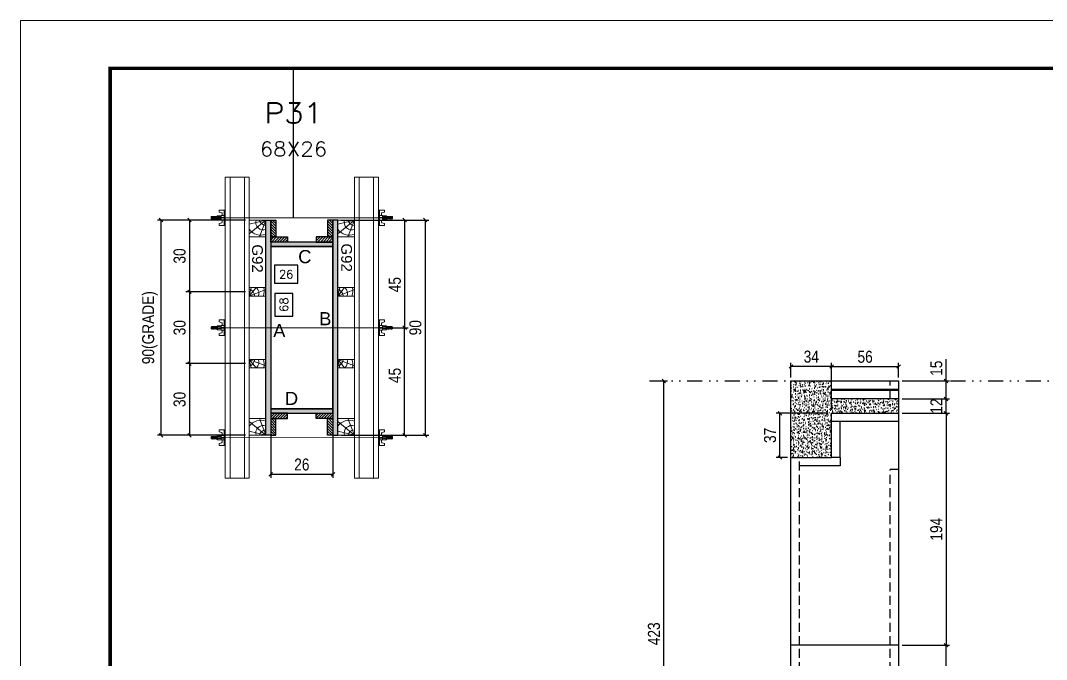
# Model space of a CAD drawing. Header units: millimetres. Extents: x 787 to 8287, y -592 to 17063.
# Drawn here: x 6194 to 7052, y 4518 to 5053 of the extents above; entities that cross this region are included whole.
import ezdxf
from ezdxf.enums import TextEntityAlignment as Align

# ---------------------------------------------------------------- set-up
doc = ezdxf.new("R2010")
doc.units = ezdxf.units.MM
for name, pattern in [('DASHED', [0.75, 0.5, -0.25]), ('DIVIDE2', [0.625, 0.25, -0.125, 0, -0.125, 0, -0.125]), ('HIDDEN', [0.375, 0.25, -0.125])]:
    doc.linetypes.add(name, pattern=pattern)
for name, color, linetype in [('CHAPA', 1, 'Continuous'), ('COTA', 241, 'Continuous'), ('Cota Seção (2x)', 241, 'Continuous'), ('MEIO_PONT', 93, 'Continuous'), ('Nível', 160, 'Continuous'), ('Painéis', 200, 'Continuous'), ('SARR_2.2x7', 40, 'Continuous'), ('SARRAFO', 251, 'Continuous'), ('Sarrafo de Pressão', 42, 'HIDDEN'), ('Texto de Titulo', 7, 'Continuous'), ('Texto Qtd Sarr', 242, 'Continuous'), ('TEXTO_GERAL', 7, 'Continuous')]:
    doc.layers.add(name, color=color, linetype=linetype)
for name, color, linetype, lineweight in [('Folhas', 255, 'Continuous', 9), ('Hachura', 251, 'Continuous', 9), ('Madeira', 126, 'Continuous', 18), ('Perfil Metálico', 224, 'Continuous', 18), ('SARRAFO DE PRESSAO', 251, 'DASHED', 9), ('Texto Seção', 7, 'Continuous', 15)]:
    doc.layers.add(name, color=color, linetype=linetype, lineweight=lineweight)
doc.styles.add('ARIAL', font='arial.ttf')
doc.styles.add('COTA TECNICA', font='techl___.ttf', dxfattribs={"height": 10})
doc.styles.add('COTA TECNICA 2X', font='techl___.ttf', dxfattribs={"height": 10})
doc.styles.add('COTA TECNICA-50', font='techl___.ttf', dxfattribs={"height": 10})
doc.styles.add('ROMANS', font='romans.shx')
doc.styles.add('SANSSERIF', font='sas_____.pfb')
doc.dimstyles.new('COTA PAINEL-50', dxfattribs={"dimtxt": 10, "dimasz": 3, "dimexe": 3, "dimexo": 3, "dimgap": 3, "dimtad": 1, "dimdec": 1, "dimzin": 12, "dimdsep": 46, "dimtxsty": 'COTA TECNICA-50', "dimblk1": 'OBLIQUE', "dimblk2": 'OBLIQUE', "dimsah": 1, "dimcen": 0.9, "dimclrd": 4, "dimclre": 4, "dimclrt": 240, "dimadec": 1, "dimazin": 3, "dimtfac": 1, "dimtdec": 1, "dimtmove": 0, "dimatfit": 3, "dimfxl": 0, "dimtolj": 1, "dimtzin": 12, "dimarcsym": 0})
doc.dimstyles.new('PAINEL', dxfattribs={"dimtxt": 10, "dimasz": 3, "dimexe": 3, "dimexo": 3, "dimgap": 3, "dimtad": 1, "dimdec": 1, "dimzin": 12, "dimdsep": 46, "dimtxsty": 'COTA TECNICA', "dimblk1": 'OBLIQUE', "dimblk2": 'OBLIQUE', "dimsah": 1, "dimcen": 0.9, "dimclrd": 4, "dimclre": 4, "dimclrt": 240, "dimadec": 1, "dimazin": 3, "dimtfac": 1, "dimtdec": 1, "dimtmove": 0, "dimatfit": 3, "dimfxl": 0, "dimtolj": 1, "dimtzin": 12, "dimarcsym": 0})
doc.dimstyles.new('SECAO PILAR', dxfattribs={"dimtxt": 10, "dimasz": 3, "dimexe": 3, "dimexo": 3, "dimgap": 3, "dimtad": 1, "dimdec": 1, "dimlfac": 0.5, "dimzin": 12, "dimdsep": 46, "dimtxsty": 'COTA TECNICA 2X', "dimblk1": 'OBLIQUE', "dimblk2": 'OBLIQUE', "dimsah": 1, "dimcen": 0.9, "dimclrd": 256, "dimclre": 256, "dimclrt": 256, "dimadec": 1, "dimazin": 3, "dimtfac": 1, "dimtdec": 1, "dimtmove": 0, "dimatfit": 3, "dimfxl": 0, "dimtolj": 1, "dimtzin": 12, "dimarcsym": 0})
doc.dimstyles.new('SECÇÃO 2', dxfattribs={"dimtxt": 7, "dimasz": 6, "dimexe": 0.18, "dimexo": 2, "dimgap": -4, "dimtad": 3, "dimdec": 1, "dimlfac": 0.5, "dimzin": 12, "dimdsep": 46, "dimtxsty": 'ROMANS', "dimblk": 'ARCHTICK', "dimcen": 0.09, "dimse1": 1, "dimse2": 1, "dimsd1": 1, "dimsd2": 1, "dimclrd": 180, "dimclre": 5, "dimclrt": 1, "dimadec": 0, "dimazin": 3, "dimtfac": 1, "dimtdec": 1, "dimtofl": 0, "dimtmove": 0, "dimatfit": 3, "dimldrblk": 'ARCHTICK', "dimfxl": 0, "dimtolj": 1, "dimtzin": 0, "dimarcsym": 0})

# ---------------------------------------------------------------- blocks, each defined once
blk = doc.blocks.new('9999999999')
at = {"layer": 'Folhas'}
blk.add_lwpolyline([(98138.98, 34190.21), (99623.98, 34190.21), (99623.98, 35240.21), (98138.98, 35240.21)], close=True, dxfattribs=at)
at = {"layer": 'Folhas', "color": 30, "const_width": 3}
blk.add_lwpolyline([(98213.98, 34230.21), (99583.98, 34230.21), (99583.98, 35200.21), (98213.98, 35200.21)], close=True, dxfattribs=at)
blk = doc.blocks.new('titulo1')
at = {"layer": 'Defpoints', "color": 252, "linetype": 'HIDDEN', "ltscale": 2}
blk.add_line((0, 0), (0, 125), dxfattribs=at)
at = {"layer": 'Defpoints', "style": 'ROMANS', "oblique": 15}
blk.add_attdef('FOLHA', text='', height=10, dxfattribs=at).set_placement((0, 15.58), align=Align.MIDDLE_CENTER)
at = {"layer": 'Texto Qtd Sarr', "color": 3, "style": 'ROMANS', "oblique": 15}
for tag, height, p in [('TITULO', 17, (0, 71.45)), ('SEÇÃO', 12, (0, 41.55))]:
    blk.add_attdef(tag, text='', height=height, dxfattribs=at).set_placement(p, align=Align.MIDDLE_CENTER)
blk = doc.blocks.new('*D367')
at = {"layer": 'Cota Seção (2x)', "color": 180, "lineweight": -2}
for p, q in [((6421.7, 4824.42), (6406.7, 4824.42)), ((6406.7, 4824.42), (6406.7, 4805.42)), ((6421.7, 4805.42), (6421.7, 4824.42)), ((6406.7, 4805.42), (6421.7, 4805.42))]:
    blk.add_line(p, q, dxfattribs=at)
at = {"layer": 'Defpoints', "color": 0}
for p in [(6403.22, 4863.69), (6403.22, 4727.69), (6425.7, 4727.69)]:
    blk.add_point(p, dxfattribs=at)
at = {"layer": 'Cota Seção (2x)', "color": 1, "insert": (6414.2, 4814.92), "char_height": 7, "attachment_point": 5, "rotation": 90, "style": 'ROMANS'}
blk.add_mtext('\\A1;68', dxfattribs=at)
blk = doc.blocks.new('_ArchTick')
at = {"color": 0, "linetype": 'ByBlock', "const_width": 0.15}
blk.add_lwpolyline([(-0.5, -0.5), (0.5, 0.5)], dxfattribs=at)
blk = doc.blocks.new('*D368')
at = {"layer": 'Cota Seção (2x)', "color": 180, "lineweight": -2}
for p, q in [((6425.8, 4847.89), (6406.47, 4847.89)), ((6406.47, 4847.89), (6406.47, 4832.89)), ((6425.8, 4832.89), (6425.8, 4847.89)), ((6406.47, 4832.89), (6425.8, 4832.89))]:
    blk.add_line(p, q, dxfattribs=at)
at = {"layer": 'Defpoints', "color": 0}
for p in [(6403.22, 4863.69), (6455.22, 4863.69), (6455.22, 4828.89)]:
    blk.add_point(p, dxfattribs=at)
at = {"layer": 'Cota Seção (2x)', "color": 1, "insert": (6416.14, 4840.39), "char_height": 7, "attachment_point": 5, "style": 'ROMANS'}
blk.add_mtext('\\A1;26', dxfattribs=at)
blk = doc.blocks.new('_Oblique')
at = {"color": 0, "linetype": 'ByBlock', "lineweight": -2}
blk.add_line((-0.5, -0.5), (0.5, 0.5), dxfattribs=at)
blk = doc.blocks.new('*D1254')
at = {"layer": 'Cota Seção (2x)', "lineweight": -2}
for p, q in [((6403.22, 4721.09), (6403.22, 4670.05)), ((6455.22, 4721.09), (6455.22, 4670.05)), ((6403.22, 4673.05), (6455.22, 4673.05))]:
    blk.add_line(p, q, dxfattribs=at)
at = {"layer": 'Defpoints', "color": 0}
for p in [(6403.22, 4724.09), (6455.22, 4724.09), (6455.22, 4673.05)]:
    blk.add_point(p, dxfattribs=at)
at = {"layer": 'Cota Seção (2x)', "lineweight": -2, "xscale": 3, "yscale": 3, "zscale": 3, "rotation": 180}
blk.add_blockref('_Oblique', (6403.22, 4673.05), dxfattribs=at)
at = {"layer": 'Cota Seção (2x)', "lineweight": -2, "xscale": 3, "yscale": 3, "zscale": 3}
blk.add_blockref('_Oblique', (6455.22, 4673.05), dxfattribs=at)
at = {"layer": 'Cota Seção (2x)', "insert": (6429.22, 4681.15), "char_height": 10, "attachment_point": 5, "style": 'COTA TECNICA 2X'}
blk.add_mtext('\\A1;26', dxfattribs=at)
blk = doc.blocks.new('*D369')
at = {"layer": 'Cota Seção (2x)', "lineweight": -2}
for p, q in [((6382.22, 4885.69), (6308.45, 4885.69)), ((6311.45, 4885.69), (6311.45, 4705.69)), ((6382.22, 4705.69), (6308.45, 4705.69))]:
    blk.add_line(p, q, dxfattribs=at)
at = {"layer": 'Defpoints', "color": 0}
for p in [(6385.22, 4885.69), (6311.45, 4705.69), (6385.22, 4705.69)]:
    blk.add_point(p, dxfattribs=at)
at = {"layer": 'Cota Seção (2x)', "lineweight": -2, "xscale": 3, "yscale": 3, "zscale": 3}
for p, rotation in [((6311.45, 4885.69), 90), ((6311.45, 4705.69), 270)]:
    blk.add_blockref('_Oblique', p, dxfattribs=dict(at, rotation=rotation))
at = {"layer": 'Cota Seção (2x)', "insert": (6302.22, 4795.69), "char_height": 10, "attachment_point": 5, "rotation": 90, "style": 'COTA TECNICA 2X'}
blk.add_mtext('\\A1;90(GRADE)', dxfattribs=at)
blk = doc.blocks.new('*D370')
at = {"layer": 'Cota Seção (2x)', "lineweight": -2}
for p, q in [((6382.22, 4765.69), (6332.29, 4765.69)), ((6335.29, 4765.69), (6335.29, 4705.69)), ((6382.22, 4705.69), (6332.29, 4705.69))]:
    blk.add_line(p, q, dxfattribs=at)
at = {"layer": 'Defpoints', "color": 0}
for p in [(6385.22, 4765.69), (6335.29, 4705.69), (6385.22, 4705.69)]:
    blk.add_point(p, dxfattribs=at)
at = {"layer": 'Cota Seção (2x)', "lineweight": -2, "xscale": 3, "yscale": 3, "zscale": 3}
for p, rotation in [((6335.29, 4765.69), 90), ((6335.29, 4705.69), 270)]:
    blk.add_blockref('_Oblique', p, dxfattribs=dict(at, rotation=rotation))
at = {"layer": 'Cota Seção (2x)', "insert": (6327.07, 4735.69), "char_height": 10, "attachment_point": 5, "rotation": 90, "style": 'COTA TECNICA 2X'}
blk.add_mtext('\\A1;30', dxfattribs=at)
blk = doc.blocks.new('*D371')
at = {"layer": 'Cota Seção (2x)', "lineweight": -2}
for p, q in [((6382.22, 4885.69), (6332.29, 4885.69)), ((6335.29, 4885.69), (6335.29, 4825.69)), ((6382.22, 4825.69), (6332.29, 4825.69))]:
    blk.add_line(p, q, dxfattribs=at)
at = {"layer": 'Defpoints', "color": 0}
for p in [(6385.22, 4885.69), (6335.29, 4825.69), (6385.22, 4825.69)]:
    blk.add_point(p, dxfattribs=at)
at = {"layer": 'Cota Seção (2x)', "lineweight": -2, "xscale": 3, "yscale": 3, "zscale": 3}
for p, rotation in [((6335.29, 4885.69), 90), ((6335.29, 4825.69), 270)]:
    blk.add_blockref('_Oblique', p, dxfattribs=dict(at, rotation=rotation))
at = {"layer": 'Cota Seção (2x)', "insert": (6327.07, 4855.69), "char_height": 10, "attachment_point": 5, "rotation": 90, "style": 'COTA TECNICA 2X'}
blk.add_mtext('\\A1;30', dxfattribs=at)
blk = doc.blocks.new('*D372')
at = {"layer": 'Cota Seção (2x)', "lineweight": -2}
for p, q in [((6382.22, 4825.69), (6332.29, 4825.69)), ((6335.29, 4825.69), (6335.29, 4765.69)), ((6382.22, 4765.69), (6332.29, 4765.69))]:
    blk.add_line(p, q, dxfattribs=at)
at = {"layer": 'Defpoints', "color": 0}
for p in [(6385.22, 4825.69), (6335.29, 4765.69), (6385.22, 4765.69)]:
    blk.add_point(p, dxfattribs=at)
at = {"layer": 'Cota Seção (2x)', "lineweight": -2, "xscale": 3, "yscale": 3, "zscale": 3}
for p, rotation in [((6335.29, 4825.69), 90), ((6335.29, 4765.69), 270)]:
    blk.add_blockref('_Oblique', p, dxfattribs=dict(at, rotation=rotation))
at = {"layer": 'Cota Seção (2x)', "insert": (6327.07, 4795.69), "char_height": 10, "attachment_point": 5, "rotation": 90, "style": 'COTA TECNICA 2X'}
blk.add_mtext('\\A1;30', dxfattribs=at)
blk = doc.blocks.new('*D373')
at = {"layer": 'Cota Seção (2x)', "lineweight": -2}
for p, q in [((6462.22, 4885.69), (6535.33, 4885.69)), ((6532.33, 4885.69), (6532.33, 4705.69)), ((6462.22, 4705.69), (6535.33, 4705.69))]:
    blk.add_line(p, q, dxfattribs=at)
at = {"layer": 'Defpoints', "color": 0}
for p in [(6459.22, 4885.69), (6459.22, 4705.69), (6532.33, 4705.69)]:
    blk.add_point(p, dxfattribs=at)
at = {"layer": 'Cota Seção (2x)', "lineweight": -2, "xscale": 3, "yscale": 3, "zscale": 3}
for p, rotation in [((6532.33, 4885.69), 90), ((6532.33, 4705.69), 270)]:
    blk.add_blockref('_Oblique', p, dxfattribs=dict(at, rotation=rotation))
at = {"layer": 'Cota Seção (2x)', "insert": (6524.2, 4795.69), "char_height": 10, "attachment_point": 5, "rotation": 90, "style": 'COTA TECNICA 2X'}
blk.add_mtext('\\A1;90', dxfattribs=at)
blk = doc.blocks.new('*D374')
at = {"layer": 'Cota Seção (2x)', "lineweight": -2}
for p, q in [((6496.22, 4885.69), (6518.13, 4885.69)), ((6515.13, 4885.69), (6515.13, 4795.69)), ((6496.22, 4795.69), (6518.13, 4795.69))]:
    blk.add_line(p, q, dxfattribs=at)
at = {"layer": 'Defpoints', "color": 0}
for p in [(6493.22, 4885.69), (6493.22, 4795.69), (6515.13, 4795.69)]:
    blk.add_point(p, dxfattribs=at)
at = {"layer": 'Cota Seção (2x)', "lineweight": -2, "xscale": 3, "yscale": 3, "zscale": 3}
for p, rotation in [((6515.13, 4885.69), 90), ((6515.13, 4795.69), 270)]:
    blk.add_blockref('_Oblique', p, dxfattribs=dict(at, rotation=rotation))
at = {"layer": 'Cota Seção (2x)', "insert": (6507.02, 4831.69), "char_height": 10, "attachment_point": 5, "rotation": 90, "style": 'COTA TECNICA 2X'}
blk.add_mtext('\\A1;45', dxfattribs=at)
blk = doc.blocks.new('*D375')
at = {"layer": 'Cota Seção (2x)', "lineweight": -2}
for p, q in [((6496.22, 4795.69), (6518.13, 4795.69)), ((6515.13, 4705.69), (6515.13, 4795.69)), ((6496.22, 4705.69), (6518.13, 4705.69))]:
    blk.add_line(p, q, dxfattribs=at)
at = {"layer": 'Defpoints', "color": 0}
for p in [(6493.22, 4795.69), (6515.13, 4795.69), (6493.22, 4705.69)]:
    blk.add_point(p, dxfattribs=at)
at = {"layer": 'Cota Seção (2x)', "lineweight": -2, "xscale": 3, "yscale": 3, "zscale": 3}
for p, rotation in [((6515.13, 4795.69), 90), ((6515.13, 4705.69), 270)]:
    blk.add_blockref('_Oblique', p, dxfattribs=dict(at, rotation=rotation))
at = {"layer": 'Cota Seção (2x)', "insert": (6507.02, 4755.69), "char_height": 10, "attachment_point": 5, "rotation": 90, "style": 'COTA TECNICA 2X'}
blk.add_mtext('\\A1;45', dxfattribs=at)
blk = doc.blocks.new('C')
at = {"layer": 'Hachura', "color": 0}
for p, q in [((0, 3.22), (0, -3.22)), ((0.45, 3.22), (0, 3.22)), ((0.46, 3.16), (0, 3.16)), ((0.46, 3.05), (0, 3.05)), ((0.46, 2.88), (0, 2.88)), ((0, 2.75), (0, -1.16)), ((0.46, 2.65), (0, 2.65)), ((0.46, 2.23), (0, 2.23)), ((0.46, 1.51), (0, 1.51)), ((0.39, 0.49), (0.17, 0.49)), ((0.45, -3.23), (0.45, 3.22)), ((0.45, 3.22), (2.58, 3.22)), ((1.74, 0.97), (0.45, 0.97)), ((1.45, 0.1), (0.45, 0.1)), ((1.35, 1.94), (1.35, 0.96)), ((2.58, 2.39), (1.47, 2.09)), ((1.74, -0.97), (1.74, 0.97)), ((1.74, 0.97), (1.74, 0.84)), ((1.74, 0.97), (1.74, 0.84)), ((1.74, 0.84), (3.35, 0.84)), ((3.35, 0.45), (1.74, 0.45)), ((2.58, 3.22), (2.58, 2.39)), ((3.32, 0.84), (3.32, -0.84)), ((3.35, 0.84), (3.35, -0.84)), ((3.68, 0.45), (3.35, 0.45)), ((3.84, -0.52), (3.35, 0.45)), ((3.35, 0.06), (3.67, -0.57)), ((3.68, 0.45), (4.16, -0.52)), ((3.72, 0.5), (4.25, -0.57)), ((4.37, -0.55), (3.83, 0.53)), ((4.15, 0.45), (3.93, 0.45)), ((4.42, -0.52), (3.93, 0.45)), ((4.15, 0.45), (4.26, 0.45)), ((4.26, 0.45), (4.74, -0.52)), ((4.3, 0.5), (4.83, -0.57)), ((4.95, -0.55), (4.41, 0.53)), ((4.51, 0.45), (4.84, 0.45)), ((5, -0.52), (4.51, 0.45)), ((4.84, 0.45), (5.32, -0.52)), ((4.88, 0.5), (5.41, -0.57)), ((5.53, -0.55), (4.99, 0.53)), ((5.58, -0.52), (5.09, 0.45)), ((5.42, 0.45), (5.09, 0.45)), ((5.58, -0.52), (5.09, 0.45)), ((5.42, 0.45), (5.74, -0.19)), ((5.46, 0.5), (5.74, -0.07)), ((5.74, 0.19), (5.57, 0.53)), ((5.74, 0.32), (5.68, 0.45)), ((5.68, 0.45), (5.74, 0.45)), ((5.74, 0.45), (5.9, 0.29)), ((5.74, 0.45), (5.74, -0.52)), ((5.9, -0.36), (5.9, 0.29)), ((0.45, 0), (0, 0)), ((0.46, -1.52), (0, -1.52)), ((0.46, -2.23), (0, -2.23)), ((0.46, -2.65), (0, -2.65)), ((0.46, -2.88), (0, -2.88)), ((0.46, -3.05), (0, -3.05)), ((0.46, -3.16), (0, -3.16)), ((0, -3.22), (2.57, -3.22)), ((0.08, -0.48), (0.29, -0.48)), ((0.29, -0.48), (0.4, -0.48)), ((0.45, 0), (0.45, -0.97)), ((0.45, -0.16), (1.45, -0.16)), ((0.45, -0.65), (0.45, -0.32)), ((0.45, -3.23), (0.45, -0.65)), ((0.45, -0.97), (1.74, -0.97)), ((1.35, -1.94), (1.35, -0.97)), ((2.58, -2.39), (1.47, -2.1)), ((3.35, -0.32), (1.74, -0.32)), ((3.35, -0.84), (1.74, -0.84)), ((2.58, -3.23), (2.58, -2.39)), ((3.35, -0.07), (3.58, -0.52)), ((3.35, -0.52), (3.58, -0.52)), ((3.84, -0.52), (4.16, -0.52)), ((4.42, -0.52), (4.74, -0.52)), ((4.63, -0.52), (4.74, -0.52)), ((5, -0.52), (5.32, -0.52)), ((5.58, -0.52), (5.74, -0.52)), ((5.74, -0.52), (5.9, -0.36)), ((5.74, -0.52), (5.74, -0.52))]:
    blk.add_line(p, q, dxfattribs=at)
for centre, radius, start, end in [((1.52, 1.94), 0.161, 104.7436, 180), ((1.44, -0.03), 0.129, 272.695, 87.305), ((3.81, 0.39), 0.143, 25.5688, 154.4312), ((4.39, 0.39), 0.143, 25.5688, 154.4312), ((4.97, 0.39), 0.143, 25.5688, 154.4312), ((5.55, 0.39), 0.143, 25.5688, 154.4312), ((0.17, -0.37), 0.174, 221.744, 317.8592), ((1.52, -1.94), 0.161, 180, 255.2564), ((3.71, -0.4), 0.174, 222.1408, 318.256), ((4.29, -0.4), 0.174, 222.1408, 318.256), ((4.87, -0.4), 0.174, 222.1408, 318.256), ((5.45, -0.4), 0.174, 222.1408, 318.256), ((5.61, -0.4), 0.174, 317.8592, 318.256)]:
    blk.add_arc(centre, radius, start, end, dxfattribs=at)
blk = doc.blocks.new('PONTALETE')
at = {"layer": 'Madeira'}
for q in [(2.71, 7), (7, 5.76), (7, 1.74)]:
    blk.add_line((0, 0), q, dxfattribs=at)
blk.add_lwpolyline([(0, 0), (7, 0), (7, 7), (0, 7)], close=True, dxfattribs=at)
for centre, radius, start, end in [((2.04, 0.06), 6.23, 37.2818, 109.0913), ((1.09, 0.9), 3.19, 343.603, 109.9847), ((-0.21, -0.78), 3.09, 14.6322, 86.0383)]:
    blk.add_arc(centre, radius, start, end, dxfattribs=at)
blk = doc.blocks.new('MEIO PONTALETE')
at = {"layer": 'Madeira'}
for q in [(2.71, 7), (3.5, 2.88), (3.5, 0.87)]:
    blk.add_line((0, 0), q, dxfattribs=at)
blk.add_lwpolyline([(0, 0), (3.5, 0), (3.5, 7), (0, 7)], close=True, dxfattribs=at)
for centre, radius, start, end in [((2.04, 0.06), 6.23, 76.4499, 109.0913), ((1.09, 0.9), 3.19, 40.9063, 109.9847), ((-0.21, -0.78), 3.09, 14.6322, 86.0383)]:
    blk.add_arc(centre, radius, start, end, dxfattribs=at)
blk = doc.blocks.new('*D1347')
at = {"layer": 'COTA', "color": 4, "lineweight": -2}
for p, q in [((6723.07, 4751.1), (6734.92, 4751.1)), ((6731.92, 4328.1), (6731.92, 4751.1)), ((6723.07, 4328.1), (6734.92, 4328.1))]:
    blk.add_line(p, q, dxfattribs=at)
at = {"layer": 'Defpoints', "color": 0}
for p in [(6720.07, 4751.1), (6731.92, 4751.1), (6720.07, 4328.1)]:
    blk.add_point(p, dxfattribs=at)
at = {"layer": 'COTA', "color": 4, "lineweight": -2, "xscale": 3, "yscale": 3, "zscale": 3}
for p, rotation in [((6731.92, 4751.1), 90), ((6731.92, 4328.1), 270)]:
    blk.add_blockref('_Oblique', p, dxfattribs=dict(at, rotation=rotation))
at = {"layer": 'COTA', "color": 240, "insert": (6723.7, 4539.6), "char_height": 10, "attachment_point": 5, "rotation": 90, "style": 'COTA TECNICA-50'}
blk.add_mtext('\\A1;423', dxfattribs=at)
blk = doc.blocks.new('*D1605')
at = {"layer": 'COTA', "color": 4, "lineweight": -2}
for p, q in [((6931.24, 4530.1), (6970.88, 4530.1)), ((6967.88, 4452.1), (6967.88, 4530.1)), ((6931.24, 4452.1), (6970.88, 4452.1))]:
    blk.add_line(p, q, dxfattribs=at)
at = {"layer": 'Defpoints', "color": 0}
for p in [(6928.24, 4530.1), (6967.88, 4530.1), (6928.24, 4452.1)]:
    blk.add_point(p, dxfattribs=at)
at = {"layer": 'COTA', "color": 4, "lineweight": -2, "xscale": 3, "yscale": 3, "zscale": 3}
for p, rotation in [((6967.88, 4530.1), 90), ((6967.88, 4452.1), 270)]:
    blk.add_blockref('_Oblique', p, dxfattribs=dict(at, rotation=rotation))
at = {"layer": 'COTA', "color": 240, "insert": (6959.79, 4491.1), "char_height": 10, "attachment_point": 5, "rotation": 90, "style": 'COTA TECNICA-50'}
blk.add_mtext('\\A1;78', dxfattribs=at)
blk = doc.blocks.new('*D1606')
at = {"layer": 'COTA', "color": 4, "lineweight": -2}
for p, q in [((6872.24, 4727.1), (6872.24, 4766.2)), ((6872.24, 4763.2), (6928.24, 4763.2)), ((6928.24, 4754.1), (6928.24, 4766.2))]:
    blk.add_line(p, q, dxfattribs=at)
at = {"layer": 'Defpoints', "color": 0}
for p in [(6928.24, 4763.2), (6928.24, 4751.1), (6872.24, 4724.1)]:
    blk.add_point(p, dxfattribs=at)
at = {"layer": 'COTA', "color": 4, "lineweight": -2, "xscale": 3, "yscale": 3, "zscale": 3, "rotation": 180}
blk.add_blockref('_Oblique', (6872.24, 4763.2), dxfattribs=at)
at = {"layer": 'COTA', "color": 4, "lineweight": -2, "xscale": 3, "yscale": 3, "zscale": 3}
blk.add_blockref('_Oblique', (6928.24, 4763.2), dxfattribs=at)
at = {"layer": 'COTA', "color": 240, "insert": (6900.24, 4771.31), "char_height": 10, "attachment_point": 5, "style": 'COTA TECNICA-50'}
blk.add_mtext('\\A1;56', dxfattribs=at)
blk = doc.blocks.new('*D1607')
at = {"layer": 'COTA', "color": 4, "lineweight": -2}
for p, q in [((6931.24, 4724.1), (6970.88, 4724.1)), ((6967.88, 4724.1), (6967.88, 4530.1)), ((6931.24, 4530.1), (6970.88, 4530.1))]:
    blk.add_line(p, q, dxfattribs=at)
at = {"layer": 'Defpoints', "color": 0}
for p in [(6928.24, 4724.1), (6928.24, 4530.1), (6967.88, 4530.1)]:
    blk.add_point(p, dxfattribs=at)
at = {"layer": 'COTA', "color": 4, "lineweight": -2, "xscale": 3, "yscale": 3, "zscale": 3}
for p, rotation in [((6967.88, 4724.1), 90), ((6967.88, 4530.1), 270)]:
    blk.add_blockref('_Oblique', p, dxfattribs=dict(at, rotation=rotation))
at = {"layer": 'COTA', "color": 240, "insert": (6959.78, 4627.1), "char_height": 10, "attachment_point": 5, "rotation": 90, "style": 'COTA TECNICA-50'}
blk.add_mtext('\\A1;194', dxfattribs=at)
blk = doc.blocks.new('*D1610')
at = {"layer": 'COTA', "color": 4, "lineweight": -2}
for p, q in [((6931.24, 4736.1), (6970.88, 4736.1)), ((6967.88, 4724.1), (6967.88, 4736.1)), ((6931.24, 4724.1), (6970.88, 4724.1))]:
    blk.add_line(p, q, dxfattribs=at)
at = {"layer": 'Defpoints', "color": 0}
for p in [(6928.24, 4736.1), (6967.88, 4736.1), (6928.24, 4724.1)]:
    blk.add_point(p, dxfattribs=at)
at = {"layer": 'COTA', "color": 4, "lineweight": -2, "xscale": 3, "yscale": 3, "zscale": 3}
for p, rotation in [((6967.88, 4736.1), 90), ((6967.88, 4724.1), 270)]:
    blk.add_blockref('_Oblique', p, dxfattribs=dict(at, rotation=rotation))
at = {"layer": 'COTA', "color": 240, "insert": (6959.82, 4730.1), "char_height": 10, "attachment_point": 5, "rotation": 90, "style": 'COTA TECNICA'}
blk.add_mtext('\\A1;12', dxfattribs=at)
blk = doc.blocks.new('*D1611')
at = {"layer": 'COTA', "color": 4, "lineweight": -2}
for p, q in [((6967.88, 4751.1), (6967.88, 4769.47)), ((6931.24, 4751.1), (6970.88, 4751.1)), ((6967.88, 4736.1), (6967.88, 4751.1)), ((6931.24, 4736.1), (6970.88, 4736.1))]:
    blk.add_line(p, q, dxfattribs=at)
at = {"layer": 'Defpoints', "color": 0}
for p in [(6928.24, 4751.1), (6967.88, 4751.1), (6928.24, 4736.1)]:
    blk.add_point(p, dxfattribs=at)
at = {"layer": 'COTA', "color": 4, "lineweight": -2, "xscale": 3, "yscale": 3, "zscale": 3}
for p, rotation in [((6967.88, 4751.1), 90), ((6967.88, 4736.1), 270)]:
    blk.add_blockref('_Oblique', p, dxfattribs=dict(at, rotation=rotation))
at = {"layer": 'COTA', "color": 240, "insert": (6959.77, 4761.79), "char_height": 10, "attachment_point": 5, "rotation": 90, "style": 'COTA TECNICA'}
blk.add_mtext('\\A1;15', dxfattribs=at)
blk = doc.blocks.new('*D1612')
at = {"layer": 'Defpoints', "color": 0}
for p in [(6828.98, 4724.1), (6872.24, 4724.1), (6838.24, 4687.1)]:
    blk.add_point(p, dxfattribs=at)
at = {"layer": 'Painéis', "color": 4, "lineweight": -2}
for p, q in [((6869.24, 4724.1), (6825.98, 4724.1)), ((6828.98, 4687.1), (6828.98, 4724.1)), ((6835.24, 4687.1), (6825.98, 4687.1))]:
    blk.add_line(p, q, dxfattribs=at)
at = {"layer": 'Painéis', "color": 4, "lineweight": -2, "xscale": 3, "yscale": 3, "zscale": 3}
for p, rotation in [((6828.98, 4724.1), 90), ((6828.98, 4687.1), 270)]:
    blk.add_blockref('_Oblique', p, dxfattribs=dict(at, rotation=rotation))
at = {"layer": 'Painéis', "color": 240, "insert": (6820.77, 4705.6), "char_height": 10, "attachment_point": 5, "rotation": 90, "style": 'COTA TECNICA'}
blk.add_mtext('\\A1;37', dxfattribs=at)
blk = doc.blocks.new('*D1613')
at = {"layer": 'Defpoints', "color": 0}
for p in [(6838.24, 4763.2), (6838.24, 4751.1), (6872.24, 4751.1)]:
    blk.add_point(p, dxfattribs=at)
at = {"layer": 'Painéis', "color": 4, "lineweight": -2}
for p, q in [((6838.24, 4754.1), (6838.24, 4766.2)), ((6872.24, 4763.2), (6838.24, 4763.2)), ((6872.24, 4754.1), (6872.24, 4766.2))]:
    blk.add_line(p, q, dxfattribs=at)
at = {"layer": 'Painéis', "color": 4, "lineweight": -2, "xscale": 3, "yscale": 3, "zscale": 3, "rotation": 180}
blk.add_blockref('_Oblique', (6838.24, 4763.2), dxfattribs=at)
at = {"layer": 'Painéis', "color": 4, "lineweight": -2, "xscale": 3, "yscale": 3, "zscale": 3}
blk.add_blockref('_Oblique', (6872.24, 4763.2), dxfattribs=at)
at = {"layer": 'Painéis', "color": 240, "insert": (6855.24, 4771.42), "char_height": 10, "attachment_point": 5, "style": 'COTA TECNICA'}
blk.add_mtext('\\A1;34', dxfattribs=at)

msp = doc.modelspace()

# ---------------------------------------------------------------- hatches: boundary and pattern name
at = {"layer": 'COTA', "linetype": 'ByBlock'}
h = msp.add_hatch(dxfattribs=at)
h.set_pattern_fill('AR-CONC', color=256, scale=0.03)
h.set_pattern_definition([(50, (-1944.511, 639.1103), (5.46554, -0.4781726), [0.5715, -6.2865]), (355, (-1944.511, 639.1103), (-1.0573026, 5.7317054), [0.4572, -5.0292175]), (100.451445, (-1944.056, 639.0705), (4.4082374, 5.2535326), [0.4857003, -5.3427073]), (46.1842, (-1944.511, 640.6343), (8.132371, -1.26127), [0.85725, -9.42975]), (96.63556, (-1943.8335, 640.529), (7.122124, 7.422784), [0.728551, -8.014068]), (351.18415, (-1944.511, 640.634), (7.122124, 7.422784), [0.685799, -7.543792]), (21, (-1943.749, 640.2533), (4.5484317, -3.067956), [0.5715, -6.2865]), (326, (-1943.749, 640.2533), (1.854061, 5.525639), [0.4572, -5.0292]), (71.451445, (-1943.37, 639.9977), (6.4024926, 2.457683), [0.4857003, -5.342698]), (37.5, (-1944.5112, 639.1103), (0.0926581, 2.53665117), [0, -4.96824, 0, -5.1054, 0, -5.04825]), (7.5, (-1944.5112, 639.1103), (2.0045899, 3.00541724), [0, -2.91084, 0, -4.85394, 0, -1.92405]), (327.5, (-1946.2105, 639.1103), (4.06771786, -0.1718623), [0, -1.905, 0, -5.9436, 0, -7.8867]), (317.5, (-1946.9725, 639.1103), (4.4438754, 0.7627947), [0, -2.4765, 0, -3.94716, 0, -5.6007])])
h.paths.add_polyline_path([(6928.24, 4736.1), (6872.24, 4736.1), (6872.24, 4751.1), (6838.24, 4751.1), (6838.24, 4687.1), (6872.24, 4687.1), (6872.24, 4724.1), (6928.24, 4724.1)])
at = {"layer": 'Hachura'}
h = msp.add_hatch(color=256, dxfattribs=at)
h.dxf.hatch_style = 1
h.paths.add_polyline_path([(6403.22, 4705.69), (6399.22, 4705.69), (6399.22, 4885.69), (6403.22, 4885.69)])
h = msp.add_hatch(color=256, dxfattribs=at)
h.dxf.hatch_style = 1
h.paths.add_polyline_path([(6403.22, 4705.69), (6399.22, 4705.69), (6399.22, 4885.69), (6403.22, 4885.69)])
h = msp.add_hatch(dxfattribs=at)
h.set_pattern_fill('ANSI31', color=256, scale=0.5, angle=90, style=0)
h.set_pattern_definition([(135, (-16488.1857, 14009.6388), (-1.12253202, -1.12253202), [])])
h.paths.add_polyline_path([(6403.22, 4871.69), (6407.62, 4871.69), (6407.62, 4885.69), (6403.22, 4885.69)])
h = msp.add_hatch(dxfattribs=at)
h.set_pattern_fill('ANSI31', color=256, scale=0.5, angle=90, style=0)
h.set_pattern_definition([(135, (-16474.1857, 14009.6388), (-1.12253202, -1.12253202), [])])
h.paths.add_polyline_path([(6455.22, 4871.69), (6450.82, 4871.69), (6450.82, 4885.69), (6455.22, 4885.69)])
h = msp.add_hatch(color=256, dxfattribs=at)
h.dxf.hatch_style = 1
h.paths.add_polyline_path([(6455.22, 4705.69), (6459.22, 4705.69), (6459.22, 4885.69), (6455.22, 4885.69)])
h = msp.add_hatch(color=256, dxfattribs=at)
h.dxf.hatch_style = 1
h.paths.add_polyline_path([(6455.22, 4705.69), (6459.22, 4705.69), (6459.22, 4885.69), (6455.22, 4885.69)])
h = msp.add_hatch(dxfattribs=at)
h.set_pattern_fill('ANSI31', color=256, scale=0.5, style=0)
h.set_pattern_definition([(45, (15906.1743, 27651.4951), (-1.12253202, 1.12253202), [])])
h.paths.add_polyline_path([(6417.22, 4867.29), (6417.22, 4871.69), (6403.22, 4871.69), (6403.22, 4867.29)])
h = msp.add_hatch(color=256, dxfattribs=at)
h.dxf.hatch_style = 1
h.paths.add_polyline_path([(6403.22, 4867.29), (6403.22, 4863.69), (6455.22, 4863.69), (6455.22, 4867.29)])
h = msp.add_hatch(color=256, dxfattribs=at)
h.dxf.hatch_style = 1
h.paths.add_polyline_path([(6403.22, 4867.29), (6403.22, 4863.69), (6455.22, 4863.69), (6455.22, 4867.29)])
h = msp.add_hatch(dxfattribs=at)
h.set_pattern_fill('ANSI31', color=256, scale=0.5, style=0)
h.set_pattern_definition([(45, (15920.1743, 27651.4951), (-1.12253202, 1.12253202), [])])
h.paths.add_polyline_path([(6441.22, 4867.29), (6441.22, 4871.69), (6455.22, 4871.69), (6455.22, 4867.29)])
h = msp.add_hatch(color=256, dxfattribs=at)
h.dxf.hatch_style = 1
h.paths.add_polyline_path([(6403.22, 4727.69), (6403.22, 4724.09), (6455.22, 4724.09), (6455.22, 4727.69)])
h = msp.add_hatch(color=256, dxfattribs=at)
h.dxf.hatch_style = 1
h.paths.add_polyline_path([(6403.22, 4727.69), (6403.22, 4724.09), (6455.22, 4724.09), (6455.22, 4727.69)])
h = msp.add_hatch(dxfattribs=at)
h.set_pattern_fill('ANSI31', color=256, scale=0.5, style=0)
h.set_pattern_definition([(45, (15906.1743, 27615.4951), (-1.12253202, 1.12253202), [])])
h.paths.add_polyline_path([(6417.22, 4724.09), (6417.22, 4719.69), (6403.22, 4719.69), (6403.22, 4724.09)])
h = msp.add_hatch(dxfattribs=at)
h.set_pattern_fill('ANSI31', color=256, scale=0.5, angle=90, style=0)
h.set_pattern_definition([(135, (-16488.1857, 14208.6388), (-1.12253202, -1.12253202), [])])
h.paths.add_polyline_path([(6403.22, 4719.69), (6407.62, 4719.69), (6407.62, 4705.69), (6403.22, 4705.69)])
h = msp.add_hatch(dxfattribs=at)
h.set_pattern_fill('ANSI31', color=256, scale=0.5, style=0)
h.set_pattern_definition([(45, (15920.1743, 27615.4951), (-1.12253202, 1.12253202), [])])
h.paths.add_polyline_path([(6441.22, 4724.09), (6441.22, 4719.69), (6455.22, 4719.69), (6455.22, 4724.09)])
h = msp.add_hatch(dxfattribs=at)
h.set_pattern_fill('ANSI31', color=256, scale=0.5, angle=90, style=0)
h.set_pattern_definition([(135, (-16474.1857, 14208.6388), (-1.12253202, -1.12253202), [])])
h.paths.add_polyline_path([(6455.22, 4719.69), (6450.82, 4719.69), (6450.82, 4705.69), (6455.22, 4705.69)])

# ---------------------------------------------------------------- linework, layer by layer
at = {"layer": 'CHAPA'}
for points in [[(6403.22, 4705.69), (6399.22, 4705.69), (6399.22, 4885.69), (6403.22, 4885.69)], [(6403.22, 4705.69), (6399.22, 4705.69), (6399.22, 4885.69), (6403.22, 4885.69)], [(6455.22, 4705.69), (6459.22, 4705.69), (6459.22, 4885.69), (6455.22, 4885.69)], [(6455.22, 4705.69), (6459.22, 4705.69), (6459.22, 4885.69), (6455.22, 4885.69)], [(6403.22, 4867.29), (6403.22, 4863.69), (6455.22, 4863.69), (6455.22, 4867.29)], [(6403.22, 4867.29), (6403.22, 4863.69), (6455.22, 4863.69), (6455.22, 4867.29)], [(6403.22, 4727.69), (6403.22, 4724.09), (6455.22, 4724.09), (6455.22, 4727.69)], [(6403.22, 4727.69), (6403.22, 4724.09), (6455.22, 4724.09), (6455.22, 4727.69)]]:
    msp.add_lwpolyline(points, close=True, dxfattribs=at)
at = {"layer": 'COTA', "linetype": 'ByBlock'}
for p, q in [((6838.24, 4687.1), (6838.24, 4751.1)), ((6838.24, 4751.1), (6928.24, 4751.1)), ((6928.24, 4751.1), (6928.24, 4724.1)), ((6928.24, 4724.1), (6928.24, 4724.1))]:
    msp.add_line(p, q, dxfattribs=at)
at = {"layer": 'Hachura'}
for p, q in [((6354.42, 4887.69), (6500.22, 4887.7)), ((6354.42, 4795.69), (6500.22, 4795.68)), ((6354.42, 4703.69), (6500.22, 4703.68))]:
    msp.add_line(p, q, dxfattribs=at)
at = {"layer": 'Madeira'}
for points in [[(6399.22, 4705.69), (6385.22, 4705.69), (6385.22, 4885.69), (6399.22, 4885.69)], [(6459.22, 4705.69), (6473.22, 4705.69), (6473.22, 4885.69), (6459.22, 4885.69)]]:
    msp.add_lwpolyline(points, close=True, dxfattribs=at)
at = {"layer": 'Nível', "color": 4, "linetype": 'DIVIDE2', "ltscale": 50}
msp.add_line((6720.07, 4751.1), (7639, 4751.1), dxfattribs=at)
at = {"layer": 'Painéis'}
for p, q in [((6872.24, 4687.1), (6872.24, 4724.1)), ((6872.24, 4724.1), (6928.24, 4724.1)), ((6928.24, 4724.1), (6928.24, 4452.1)), ((6838.24, 4452.1), (6838.24, 4687.1)), ((6838.24, 4687.1), (6872.24, 4687.1)), ((6928.24, 4530.1), (6838.24, 4530.1))]:
    msp.add_line(p, q, dxfattribs=at)
for points in [[(6455.22, 4863.69), (6403.22, 4863.69), (6403.22, 4727.69), (6455.22, 4727.69)], [(6872.24, 4751.1), (6928.24, 4751.1), (6928.24, 4736.1), (6872.24, 4736.1)]]:
    msp.add_lwpolyline(points, close=True, dxfattribs=at)
at = {"layer": 'Perfil Metálico'}
for points in [[(6365.22, 4669.69), (6385.22, 4669.69), (6385.22, 4921.69), (6365.22, 4921.69)], [(6381.22, 4921.69), (6369.22, 4921.69), (6369.22, 4669.69), (6381.22, 4669.69)], [(6493.22, 4669.69), (6473.22, 4669.69), (6473.22, 4921.69), (6493.22, 4921.69)], [(6477.22, 4921.69), (6489.22, 4921.69), (6489.22, 4669.69), (6477.22, 4669.69)]]:
    msp.add_lwpolyline(points, close=True, dxfattribs=at)
at = {"layer": 'SARR_2.2x7'}
for p, q in [((6928.24, 4744.1), (6872.24, 4744.1)), ((6928.24, 4743.1), (6872.24, 4743.1)), ((6928.24, 4717.1), (6872.24, 4717.1)), ((6879.24, 4687.1), (6879.24, 4717.1)), ((6879.24, 4687.1), (6872.24, 4687.1)), ((6879.24, 4687.1), (6879.24, 4680.1)), ((6879.24, 4680.1), (6845.24, 4680.1))]:
    msp.add_line(p, q, dxfattribs=at)
at = {"layer": 'SARRAFO'}
for points in [[(6407.62, 4885.69), (6407.62, 4871.69), (6403.22, 4871.69), (6403.22, 4885.69)], [(6450.82, 4885.69), (6450.82, 4871.69), (6455.22, 4871.69), (6455.22, 4885.69)], [(6403.22, 4871.69), (6417.22, 4871.69), (6417.22, 4867.29), (6403.22, 4867.29)], [(6455.22, 4871.69), (6441.22, 4871.69), (6441.22, 4867.29), (6455.22, 4867.29)], [(6403.22, 4719.69), (6417.22, 4719.69), (6417.22, 4724.09), (6403.22, 4724.09)], [(6407.62, 4705.69), (6407.62, 4719.69), (6403.22, 4719.69), (6403.22, 4705.69)], [(6455.22, 4719.69), (6441.22, 4719.69), (6441.22, 4724.09), (6455.22, 4724.09)], [(6450.82, 4705.69), (6450.82, 4719.69), (6455.22, 4719.69), (6455.22, 4705.69)]]:
    msp.add_lwpolyline(points, close=True, dxfattribs=at)
at = {"layer": 'Sarrafo de Pressão', "ltscale": 30}
for p, q in [((6921.24, 4736.1), (6921.24, 4751.1)), ((6845.24, 4530.1), (6845.24, 4687.1)), ((6921.24, 4530.1), (6921.24, 4677.1)), ((6928.24, 4677.1), (6921.24, 4677.1)), ((6845.24, 4452.1), (6845.24, 4530.1)), ((6921.24, 4452.1), (6921.24, 4530.1))]:
    msp.add_line(p, q, dxfattribs=at)

# ---------------------------------------------------------------- block references
at = {"layer": 'Hachura', "linetype": 'Continuous', "yscale": 2, "zscale": 2}
for p, xscale, rotation in [((6365.22, 4887.69), 2, 179.9999999999999), ((6493.22, 4887.69), -2, 180)]:
    msp.add_blockref('C', p, dxfattribs=dict(at, xscale=xscale, rotation=rotation))
for p, xscale in [((6365.22, 4795.69), -2), ((6493.22, 4795.69), 2), ((6365.22, 4703.69), -2), ((6493.22, 4703.69), 2)]:
    msp.add_blockref('C', p, dxfattribs=dict(at, xscale=xscale))
at = {"layer": 'MEIO_PONT'}
for name, p, xscale, yscale, zscale, rotation in [('PONTALETE', (6399.22, 4885.69), 2, 2, 2, 179.9999999999999), ('PONTALETE', (6473.22, 4885.69), 2, 2, 2, 179.9999999999999), ('MEIO PONTALETE', (6385.22, 4822.19), -1.999999997962732, 1.999999997962732, 1.999999997962732, 270), ('MEIO PONTALETE', (6459.22, 4822.19), -1.999999997962732, 1.999999997962732, 1.999999997962732, 270), ('MEIO PONTALETE', (6385.22, 4769.19), 1.999999997962732, 1.999999997962732, 1.999999997962732, 270), ('MEIO PONTALETE', (6459.22, 4769.19), 1.999999997962732, 1.999999997962732, 1.999999997962732, 270)]:
    msp.add_blockref(name, p, dxfattribs=dict(at, xscale=xscale, yscale=yscale, zscale=zscale, rotation=rotation))
at = {"layer": 'MEIO_PONT', "xscale": -2, "yscale": 2, "zscale": 2}
for p in [(6399.22, 4705.69), (6473.22, 4705.69)]:
    msp.add_blockref('PONTALETE', p, dxfattribs=at)
at = {"layer": 'SARRAFO DE PRESSAO', "color": 6, "linetype": 'ByBlock'}
msp.add_blockref('9999999999', (-91944.98, -30187.51), dxfattribs=at)
at = {"layer": 'Texto Seção'}
ref = msp.add_blockref('titulo1', (6422.22, 4887.69), dxfattribs=at)
ref.add_attrib('TITULO', 'P31', dxfattribs={"layer": 'Texto de Titulo', "color": 7, "height": 17, "style": 'ROMANS', "width": 1.1}).set_placement((6422.22, 4975.19), align=Align.MIDDLE_CENTER)
ref.add_attrib('SEÇÃO', '68X26', dxfattribs={"layer": 'Texto de Titulo', "color": 7, "height": 12, "style": 'ROMANS', "width": 1.1}).set_placement((6422.22, 4945.19), align=Align.MIDDLE_CENTER)

# ---------------------------------------------------------------- texts
at = {"layer": 'TEXTO_GERAL', "color": 0, "linetype": 'Continuous', "style": 'SANSSERIF'}
for p in [(6392.12, 4865.42), (6466.67, 4866.17)]:
    msp.add_text('G92', height=9, rotation=270, dxfattribs=at).set_placement(p, align=Align.MIDDLE_LEFT)
at = {"layer": 'TEXTO_GERAL', "style": 'ARIAL'}
for s, p in [('C', (6431.72, 4855.16)), ('B', (6448.83, 4803.24)), ('A', (6410.4, 4793.27)), ('D', (6420.6, 4736.52))]:
    msp.add_text(s, height=11, dxfattribs=at).set_placement(p, align=Align.MIDDLE_CENTER)

# ---------------------------------------------------------------- dimensions: what is measured, and where the dimension line sits
at = {"layer": 'COTA'}
for base, p1, p2, angle, dimstyle, picture, middle in [((6928.24, 4763.2), (6872.24, 4724.1), (6928.24, 4751.1), 180, 'COTA PAINEL-50', '*D1606', (6900.24, 4771.31)), ((6967.88, 4751.1), (6928.24, 4736.1), (6928.24, 4751.1), 90, 'PAINEL', '*D1611', (6959.77, 4761.79)), ((6731.92, 4751.1), (6720.07, 4328.1), (6720.07, 4751.1), 90, 'COTA PAINEL-50', '*D1347', (6723.7, 4539.6)), ((6967.88, 4530.1), (6928.24, 4724.1), (6928.24, 4530.1), 90, 'COTA PAINEL-50', '*D1607', (6959.78, 4627.1)), ((6967.88, 4530.1), (6928.24, 4452.1), (6928.24, 4530.1), 90, 'COTA PAINEL-50', '*D1605', (6959.79, 4491.1))]:
    dim = msp.add_linear_dim(base=base, p1=p1, p2=p2, angle=angle, dimstyle=dimstyle, dxfattribs=at)
    dim.commit()
    dim.dimension.update_dxf_attribs({"geometry": picture, "text_midpoint": middle})
dim = msp.add_linear_dim(base=(6967.88, 4736.1), p1=(6928.24, 4724.1), p2=(6928.24, 4736.1), angle=90, dimstyle='PAINEL', dxfattribs=at)
dim.commit()
dim.dimension.update_dxf_attribs({"geometry": '*D1610', "text_midpoint": (6967.88, 4730.1), "dimtype": 160})
at = {"layer": 'Cota Seção (2x)', "color": 241}
dim = msp.add_linear_dim(base=(6311.45, 4705.69), p1=(6385.22, 4885.69), p2=(6385.22, 4705.69), angle=270, text='<>(GRADE)', dimstyle='SECAO PILAR', dxfattribs=at)
dim.commit()
dim.dimension.update_dxf_attribs({"geometry": '*D369', "text_midpoint": (6302.22, 4795.69)})
for base, p1, p2, picture, middle in [((6335.29, 4825.69), (6385.22, 4885.69), (6385.22, 4825.69), '*D371', (6327.07, 4855.69)), ((6532.33, 4705.69), (6459.22, 4885.69), (6459.22, 4705.69), '*D373', (6524.2, 4795.69)), ((6335.29, 4765.69), (6385.22, 4825.69), (6385.22, 4765.69), '*D372', (6327.07, 4795.69)), ((6335.29, 4705.69), (6385.22, 4765.69), (6385.22, 4705.69), '*D370', (6327.07, 4735.69))]:
    dim = msp.add_linear_dim(base=base, p1=p1, p2=p2, angle=270, dimstyle='SECAO PILAR', dxfattribs=at)
    dim.commit()
    dim.dimension.update_dxf_attribs({"geometry": picture, "text_midpoint": middle})
for base, p1, p2, angle, dimstyle, picture, middle in [((6515.13, 4795.69), (6493.22, 4885.69), (6493.22, 4795.69), 270, 'SECAO PILAR', '*D374', (6515.13, 4831.69)), ((6425.7, 4727.69), (6403.22, 4863.69), (6403.22, 4727.69), 270, 'SECÇÃO 2', '*D367', (6425.7, 4814.92)), ((6515.13, 4795.69), (6493.22, 4705.69), (6493.22, 4795.69), 90, 'SECAO PILAR', '*D375', (6515.13, 4755.69))]:
    dim = msp.add_linear_dim(base=base, p1=p1, p2=p2, angle=angle, dimstyle=dimstyle, dxfattribs=at)
    dim.commit()
    dim.dimension.update_dxf_attribs({"geometry": picture, "text_midpoint": middle, "dimtype": 160})
dim = msp.add_linear_dim(base=(6455.22, 4828.89), p1=(6403.22, 4863.69), p2=(6455.22, 4863.69), dimstyle='SECÇÃO 2', dxfattribs=at)
dim.commit()
dim.dimension.update_dxf_attribs({"geometry": '*D368', "text_midpoint": (6416.14, 4828.89), "dimtype": 160})
dim = msp.add_linear_dim(base=(6455.22, 4673.05), p1=(6403.22, 4724.09), p2=(6455.22, 4724.09), dimstyle='SECAO PILAR', dxfattribs=at)
dim.commit()
dim.dimension.update_dxf_attribs({"geometry": '*D1254', "text_midpoint": (6429.22, 4681.15)})
at = {"layer": 'Painéis'}
dim = msp.add_linear_dim(base=(6838.24, 4763.2), p1=(6872.24, 4751.1), p2=(6838.24, 4751.1), dimstyle='PAINEL', dxfattribs=at)
dim.commit()
dim.dimension.update_dxf_attribs({"geometry": '*D1613', "text_midpoint": (6855.24, 4771.42)})
dim = msp.add_linear_dim(base=(6828.98, 4724.1), p1=(6838.24, 4687.1), p2=(6872.24, 4724.1), angle=90, dimstyle='PAINEL', dxfattribs=at)
dim.commit()
dim.dimension.update_dxf_attribs({"geometry": '*D1612', "text_midpoint": (6820.77, 4705.6)})

doc.saveas('drawing.dxf')
